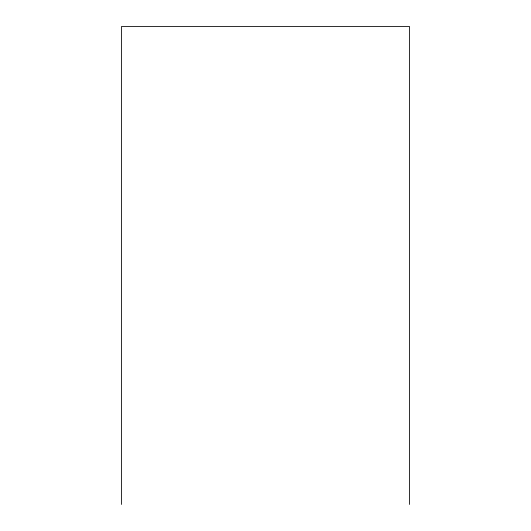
<?xml version="1.0" encoding="UTF-8"?>
<svg xmlns="http://www.w3.org/2000/svg" width="531" height="531" viewBox="0 0 531 531"><rect width="100%" height="100%" fill="white"/><g stroke="black" fill="none" stroke-linecap="round" stroke-linejoin="round"><path stroke-width="0.8" d="M409.554 504.45L409.554 26.55L121.446 26.55L121.446 504.45"/></g></svg>
